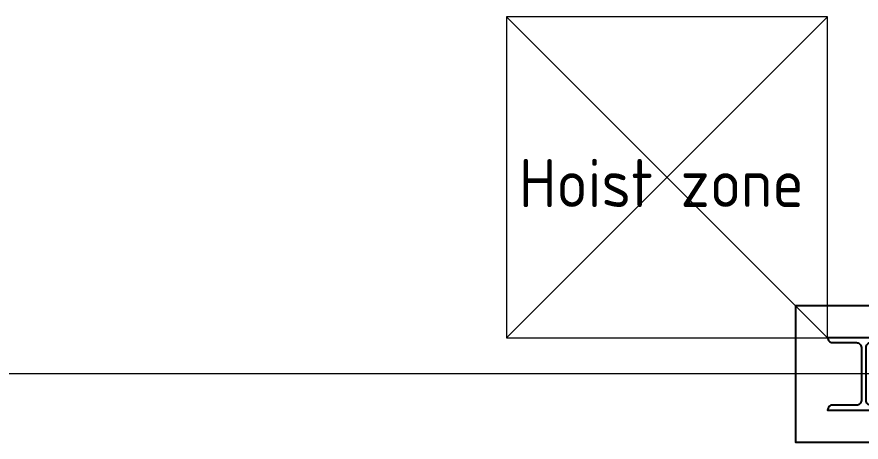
# Model space of a CAD drawing. Extents: x -681219 to -550379, y -242630 to -158199.
# Drawn here: x -660229 to -654972, y -227342 to -224692 of the extents above; entities that cross this region are included whole.
import ezdxf
from ezdxf.lldxf.tags import DXFTag

# ---------------------------------------------------------------- set-up
doc = ezdxf.new("R2010")
doc.units = 0
doc.header["$LTSCALE"] = 1000
for name, color, linetype, lineweight in [('famsun', 7, 'CONTINUOUS', 0), ('text1', 7, 'CONTINUOUS', 0), ('轴网_轴线', 1, 'CENTER2', 0)]:
    doc.layers.add(name, color=color, linetype=linetype, lineweight=lineweight)
doc.layers.add('GY_Bj_Hatch', color=9, linetype='CONTINUOUS')
doc.styles.add('ISOCP', font='isocp.shx', dxfattribs={"bigfont": 'gbcbig.shx'})
tags = doc.linetypes.add('CENTER2', pattern=[28.575, 19.05, -3.175, 3.175, -3.175]).pattern_tags.tags
tags[10:11] = [DXFTag(74, 4), DXFTag(75, 0), DXFTag(340, '0'), DXFTag(46, 0.0), DXFTag(50, 0.0), DXFTag(44, 0.0), DXFTag(45, 0.0)]
tags[8:9] = [DXFTag(74, 4), DXFTag(75, 0), DXFTag(340, '0'), DXFTag(46, 0.0), DXFTag(50, 0.0), DXFTag(44, 0.0), DXFTag(45, 0.0)]
tags[6:7] = [DXFTag(74, 4), DXFTag(75, 0), DXFTag(340, '0'), DXFTag(46, 0.0), DXFTag(50, 0.0), DXFTag(44, 0.0), DXFTag(45, 0.0)]
tags[4:5] = [DXFTag(74, 4), DXFTag(75, 0), DXFTag(340, '0'), DXFTag(46, 0.0), DXFTag(50, 0.0), DXFTag(44, 0.0), DXFTag(45, 0.0)]

# ---------------------------------------------------------------- blocks, each defined once
blk = doc.blocks.new('轴网FB0EDE194AE0F5E0')
at = {"layer": 'GY_Bj_Hatch', "color": 255}
blk.add_lwpolyline([(30575, 425), (31425, 425), (31425, -425), (30575, -425)], close=True, dxfattribs=at)
blk.add_lwpolyline([(30775, 225), (31225, 225, -0.414214), (31195, 195), (31045, 195, 0.414214), (31015, 165), (31015, -165, 0.414214), (31045, -195), (31195, -195, -0.414214), (31225, -225), (30775, -225, -0.414214), (30805, -195), (30955, -195, 0.414214), (30985, -165), (30985, 165, 0.414214), (30955, 195), (30805, 195, -0.414214)], format="xyb", close=True, dxfattribs=at)
at = {"layer": '轴网_轴线'}
blk.add_line((-1200, 0), (44200, 0), dxfattribs=at)

msp = doc.modelspace()

# ---------------------------------------------------------------- linework, layer by layer
at = {"layer": 'famsun'}
for p, q in [((-657180.4609, -224691.6983), (-655180.4609, -226691.6983)), ((-655180.4609, -224691.6983), (-657180.4609, -226691.6983))]:
    msp.add_line(p, q, dxfattribs=at)
msp.add_lwpolyline([(-655180.4609, -224691.6983), (-657180.4609, -224691.6983), (-657180.4609, -226691.6983), (-655180.4609, -226691.6983)], close=True, dxfattribs=at)

# ---------------------------------------------------------------- block references
at = {"layer": 'famsun', "xscale": -1}
msp.add_blockref('轴网FB0EDE194AE0F5E0', (-623955.4609, -226916.6983), dxfattribs=at)

# ---------------------------------------------------------------- texts
at = {"layer": 'text1', "ltscale": 20, "insert": (-655328.9902, -225577.1553), "char_height": 300, "attachment_point": 3, "style": 'ISOCP'}
msp.add_mtext_dynamic_manual_height_columns('Hoist zone', width=16722.717465, gutter_width=355537.5, heights=[0], dxfattribs=at)

doc.saveas('drawing.dxf')
